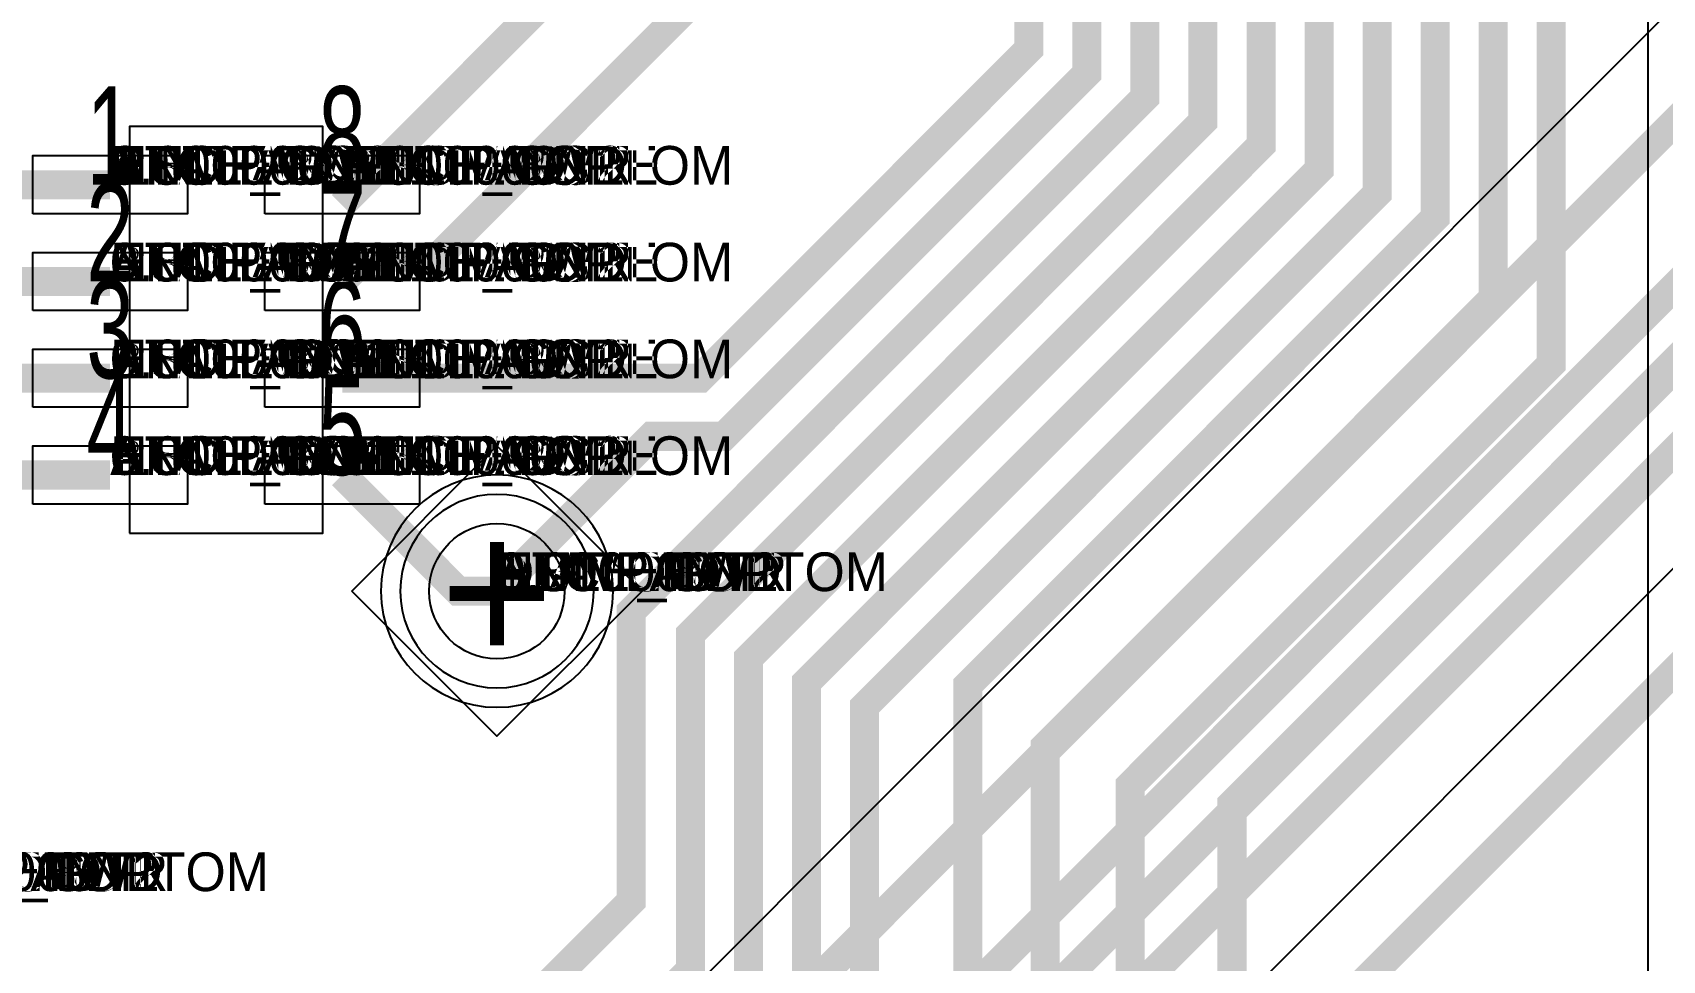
# Model space of a CAD drawing. Extents: x 0 to 323, y 0 to 320.
# Drawn here: x 126.45 to 134.88, y 47.84 to 52.64 of the extents above; entities that cross this region are included whole.
import ezdxf
from ezdxf.enums import TextEntityAlignment as Align

# ---------------------------------------------------------------- set-up
doc = ezdxf.new("R2010")
doc.units = 0
doc.header["$MEASUREMENT"] = 0
doc.layers.get('0').update_dxf_attribs({"linetype": 'CONTINUOUS'})
for name, color, linetype in [('CDN_FIGURES', 7, 'CONTINUOUS'), ('ETCH_BOTTOM', 7, 'CONTINUOUS'), ('ETCH_GND', 3, 'CONTINUOUS'), ('ETCH_INT1', 4, 'CONTINUOUS'), ('ETCH_INT2', 5, 'CONTINUOUS'), ('ETCH_PWR', 6, 'CONTINUOUS'), ('ETCH_TOP', 2, 'CONTINUOUS'), ('MANUFACTURING_NCLEGEND-1-6', 8, 'CONTINUOUS'), ('PACKAGE_GEOMETRY_ASSEMBLY_TOP', 11, 'CONTINUOUS'), ('PACKAGE_GEOMETRY_PIN_NUMBER', 9, 'CONTINUOUS')]:
    doc.layers.add(name, color=color, linetype=linetype)

# ---------------------------------------------------------------- blocks, each defined once
blk = doc.blocks.new('PAD_INFO')
for tag in ['SHAPE_TYPE', 'PAD_HEIGHT', 'PAD_LAYER', 'PAD_TYPE', 'PAD_WIDTH']:
    blk.add_attdef(tag, (0, 0), '', height=0.2)
at = {"flags": 2}
blk.add_attdef('CDN_TYPE', (0, 0), '', height=0.2, dxfattribs=at)
blk = doc.blocks.new('DRILL_INFO')
at = {"flags": 2}
blk.add_attdef('CDN_TYPE', (0, 0), '', height=0.2, dxfattribs=at)
for tag in ['FSHAPE', 'FCHAR', 'DRILL_HEIGHT', 'DIAMETER', 'PLATED', 'DRILL_WIDTH']:
    blk.add_attdef(tag, (0, 0), '', height=0.2)
blk = doc.blocks.new('VIA0700X0300')
at = {"layer": 'ETCH_BOTTOM'}
blk.add_circle((0, 0), 0.35, dxfattribs=at)
at = {"layer": 'ETCH_GND'}
blk.add_circle((0, 0), 0.35, dxfattribs=at)
at = {"layer": 'ETCH_INT1'}
blk.add_circle((0, 0), 0.35, dxfattribs=at)
at = {"layer": 'ETCH_INT2'}
blk.add_circle((0, 0), 0.35, dxfattribs=at)
at = {"layer": 'ETCH_PWR'}
blk.add_circle((0, 0), 0.35, dxfattribs=at)
at = {"layer": 'ETCH_TOP'}
blk.add_circle((0, 0), 0.35, dxfattribs=at)
ref = blk.add_blockref('PAD_INFO', (0, 0))
ref.add_attrib('PAD_LAYER', 'ETCH_TOP', (0, 0), dxfattribs={"height": 0.2})
ref.add_attrib('SHAPE_TYPE', 'NULL', (0, 0), dxfattribs={"height": 0.2})
ref.add_attrib('PAD_TYPE', 'ANTIPAD', (0, 0), dxfattribs={"height": 0.2})
ref.add_attrib('PAD_WIDTH', '0.000000', (0, 0), dxfattribs={"height": 0.2})
ref.add_attrib('PAD_HEIGHT', '0.000000', (0, 0), dxfattribs={"height": 0.2})
ref = blk.add_blockref('PAD_INFO', (0, 0))
ref.add_attrib('PAD_LAYER', 'ETCH_GND', (0, 0), dxfattribs={"height": 0.2})
ref.add_attrib('SHAPE_TYPE', 'NULL', (0, 0), dxfattribs={"height": 0.2})
ref.add_attrib('PAD_TYPE', 'ANTIPAD', (0, 0), dxfattribs={"height": 0.2})
ref.add_attrib('PAD_WIDTH', '0.000000', (0, 0), dxfattribs={"height": 0.2})
ref.add_attrib('PAD_HEIGHT', '0.000000', (0, 0), dxfattribs={"height": 0.2})
ref = blk.add_blockref('PAD_INFO', (0, 0))
ref.add_attrib('PAD_LAYER', 'ETCH_INT1', (0, 0), dxfattribs={"height": 0.2})
ref.add_attrib('SHAPE_TYPE', 'NULL', (0, 0), dxfattribs={"height": 0.2})
ref.add_attrib('PAD_TYPE', 'ANTIPAD', (0, 0), dxfattribs={"height": 0.2})
ref.add_attrib('PAD_WIDTH', '0.000000', (0, 0), dxfattribs={"height": 0.2})
ref.add_attrib('PAD_HEIGHT', '0.000000', (0, 0), dxfattribs={"height": 0.2})
ref = blk.add_blockref('PAD_INFO', (0, 0))
ref.add_attrib('PAD_LAYER', 'ETCH_INT2', (0, 0), dxfattribs={"height": 0.2})
ref.add_attrib('SHAPE_TYPE', 'NULL', (0, 0), dxfattribs={"height": 0.2})
ref.add_attrib('PAD_TYPE', 'ANTIPAD', (0, 0), dxfattribs={"height": 0.2})
ref.add_attrib('PAD_WIDTH', '0.000000', (0, 0), dxfattribs={"height": 0.2})
ref.add_attrib('PAD_HEIGHT', '0.000000', (0, 0), dxfattribs={"height": 0.2})
ref = blk.add_blockref('PAD_INFO', (0, 0))
ref.add_attrib('PAD_LAYER', 'ETCH_PWR', (0, 0), dxfattribs={"height": 0.2})
ref.add_attrib('SHAPE_TYPE', 'NULL', (0, 0), dxfattribs={"height": 0.2})
ref.add_attrib('PAD_TYPE', 'ANTIPAD', (0, 0), dxfattribs={"height": 0.2})
ref.add_attrib('PAD_WIDTH', '0.000000', (0, 0), dxfattribs={"height": 0.2})
ref.add_attrib('PAD_HEIGHT', '0.000000', (0, 0), dxfattribs={"height": 0.2})
ref = blk.add_blockref('PAD_INFO', (0, 0))
ref.add_attrib('PAD_LAYER', 'ETCH_BOTTOM', (0, 0), dxfattribs={"height": 0.2})
ref.add_attrib('SHAPE_TYPE', 'NULL', (0, 0), dxfattribs={"height": 0.2})
ref.add_attrib('PAD_TYPE', 'ANTIPAD', (0, 0), dxfattribs={"height": 0.2})
ref.add_attrib('PAD_WIDTH', '0.000000', (0, 0), dxfattribs={"height": 0.2})
ref.add_attrib('PAD_HEIGHT', '0.000000', (0, 0), dxfattribs={"height": 0.2})
ref = blk.add_blockref('PAD_INFO', (0, 0))
ref.add_attrib('PAD_LAYER', 'ETCH_TOP', (0, 0), dxfattribs={"height": 0.2})
ref.add_attrib('SHAPE_TYPE', 'NULL', (0, 0), dxfattribs={"height": 0.2})
ref.add_attrib('PAD_TYPE', 'THERMAL', (0, 0), dxfattribs={"height": 0.2})
ref.add_attrib('PAD_WIDTH', '0.000000', (0, 0), dxfattribs={"height": 0.2})
ref.add_attrib('PAD_HEIGHT', '0.000000', (0, 0), dxfattribs={"height": 0.2})
ref = blk.add_blockref('PAD_INFO', (0, 0))
ref.add_attrib('PAD_LAYER', 'ETCH_GND', (0, 0), dxfattribs={"height": 0.2})
ref.add_attrib('SHAPE_TYPE', 'NULL', (0, 0), dxfattribs={"height": 0.2})
ref.add_attrib('PAD_TYPE', 'THERMAL', (0, 0), dxfattribs={"height": 0.2})
ref.add_attrib('PAD_WIDTH', '0.000000', (0, 0), dxfattribs={"height": 0.2})
ref.add_attrib('PAD_HEIGHT', '0.000000', (0, 0), dxfattribs={"height": 0.2})
ref = blk.add_blockref('PAD_INFO', (0, 0))
ref.add_attrib('PAD_LAYER', 'ETCH_INT1', (0, 0), dxfattribs={"height": 0.2})
ref.add_attrib('SHAPE_TYPE', 'NULL', (0, 0), dxfattribs={"height": 0.2})
ref.add_attrib('PAD_TYPE', 'THERMAL', (0, 0), dxfattribs={"height": 0.2})
ref.add_attrib('PAD_WIDTH', '0.000000', (0, 0), dxfattribs={"height": 0.2})
ref.add_attrib('PAD_HEIGHT', '0.000000', (0, 0), dxfattribs={"height": 0.2})
ref = blk.add_blockref('PAD_INFO', (0, 0))
ref.add_attrib('PAD_LAYER', 'ETCH_INT2', (0, 0), dxfattribs={"height": 0.2})
ref.add_attrib('SHAPE_TYPE', 'NULL', (0, 0), dxfattribs={"height": 0.2})
ref.add_attrib('PAD_TYPE', 'THERMAL', (0, 0), dxfattribs={"height": 0.2})
ref.add_attrib('PAD_WIDTH', '0.000000', (0, 0), dxfattribs={"height": 0.2})
ref.add_attrib('PAD_HEIGHT', '0.000000', (0, 0), dxfattribs={"height": 0.2})
ref = blk.add_blockref('PAD_INFO', (0, 0))
ref.add_attrib('PAD_LAYER', 'ETCH_PWR', (0, 0), dxfattribs={"height": 0.2})
ref.add_attrib('SHAPE_TYPE', 'NULL', (0, 0), dxfattribs={"height": 0.2})
ref.add_attrib('PAD_TYPE', 'THERMAL', (0, 0), dxfattribs={"height": 0.2})
ref.add_attrib('PAD_WIDTH', '0.000000', (0, 0), dxfattribs={"height": 0.2})
ref.add_attrib('PAD_HEIGHT', '0.000000', (0, 0), dxfattribs={"height": 0.2})
ref = blk.add_blockref('PAD_INFO', (0, 0))
ref.add_attrib('PAD_LAYER', 'ETCH_BOTTOM', (0, 0), dxfattribs={"height": 0.2})
ref.add_attrib('SHAPE_TYPE', 'NULL', (0, 0), dxfattribs={"height": 0.2})
ref.add_attrib('PAD_TYPE', 'THERMAL', (0, 0), dxfattribs={"height": 0.2})
ref.add_attrib('PAD_WIDTH', '0.000000', (0, 0), dxfattribs={"height": 0.2})
ref.add_attrib('PAD_HEIGHT', '0.000000', (0, 0), dxfattribs={"height": 0.2})
ref = blk.add_blockref('PAD_INFO', (0, 0))
ref.add_attrib('PAD_LAYER', 'ETCH_TOP', (0, 0), dxfattribs={"height": 0.2})
ref.add_attrib('SHAPE_TYPE', 'CIRCLE', (0, 0), dxfattribs={"height": 0.2})
ref.add_attrib('PAD_TYPE', 'REGULAR', (0, 0), dxfattribs={"height": 0.2})
ref.add_attrib('PAD_WIDTH', '0.700000', (0, 0), dxfattribs={"height": 0.2})
ref.add_attrib('PAD_HEIGHT', '0.700000', (0, 0), dxfattribs={"height": 0.2})
ref = blk.add_blockref('PAD_INFO', (0, 0))
ref.add_attrib('PAD_LAYER', 'ETCH_GND', (0, 0), dxfattribs={"height": 0.2})
ref.add_attrib('SHAPE_TYPE', 'CIRCLE', (0, 0), dxfattribs={"height": 0.2})
ref.add_attrib('PAD_TYPE', 'REGULAR', (0, 0), dxfattribs={"height": 0.2})
ref.add_attrib('PAD_WIDTH', '0.700000', (0, 0), dxfattribs={"height": 0.2})
ref.add_attrib('PAD_HEIGHT', '0.700000', (0, 0), dxfattribs={"height": 0.2})
ref = blk.add_blockref('PAD_INFO', (0, 0))
ref.add_attrib('PAD_LAYER', 'ETCH_INT1', (0, 0), dxfattribs={"height": 0.2})
ref.add_attrib('SHAPE_TYPE', 'CIRCLE', (0, 0), dxfattribs={"height": 0.2})
ref.add_attrib('PAD_TYPE', 'REGULAR', (0, 0), dxfattribs={"height": 0.2})
ref.add_attrib('PAD_WIDTH', '0.700000', (0, 0), dxfattribs={"height": 0.2})
ref.add_attrib('PAD_HEIGHT', '0.700000', (0, 0), dxfattribs={"height": 0.2})
ref = blk.add_blockref('PAD_INFO', (0, 0))
ref.add_attrib('PAD_LAYER', 'ETCH_INT2', (0, 0), dxfattribs={"height": 0.2})
ref.add_attrib('SHAPE_TYPE', 'CIRCLE', (0, 0), dxfattribs={"height": 0.2})
ref.add_attrib('PAD_TYPE', 'REGULAR', (0, 0), dxfattribs={"height": 0.2})
ref.add_attrib('PAD_WIDTH', '0.700000', (0, 0), dxfattribs={"height": 0.2})
ref.add_attrib('PAD_HEIGHT', '0.700000', (0, 0), dxfattribs={"height": 0.2})
ref = blk.add_blockref('PAD_INFO', (0, 0))
ref.add_attrib('PAD_LAYER', 'ETCH_PWR', (0, 0), dxfattribs={"height": 0.2})
ref.add_attrib('SHAPE_TYPE', 'CIRCLE', (0, 0), dxfattribs={"height": 0.2})
ref.add_attrib('PAD_TYPE', 'REGULAR', (0, 0), dxfattribs={"height": 0.2})
ref.add_attrib('PAD_WIDTH', '0.700000', (0, 0), dxfattribs={"height": 0.2})
ref.add_attrib('PAD_HEIGHT', '0.700000', (0, 0), dxfattribs={"height": 0.2})
ref = blk.add_blockref('PAD_INFO', (0, 0))
ref.add_attrib('PAD_LAYER', 'ETCH_BOTTOM', (0, 0), dxfattribs={"height": 0.2})
ref.add_attrib('SHAPE_TYPE', 'CIRCLE', (0, 0), dxfattribs={"height": 0.2})
ref.add_attrib('PAD_TYPE', 'REGULAR', (0, 0), dxfattribs={"height": 0.2})
ref.add_attrib('PAD_WIDTH', '0.700000', (0, 0), dxfattribs={"height": 0.2})
ref.add_attrib('PAD_HEIGHT', '0.700000', (0, 0), dxfattribs={"height": 0.2})
ref = blk.add_blockref('DRILL_INFO', (0, 0))
ref.add_attrib('DIAMETER', '0.300000', (0, 0), dxfattribs={"height": 0.2})
ref.add_attrib('PLATED', 'PLATED', (0, 0), dxfattribs={"height": 0.2})
ref.add_attrib('FSHAPE', 'DIAMOND', (0, 0), dxfattribs={"height": 0.2})
ref.add_attrib('FCHAR', '+', (0, 0), dxfattribs={"height": 0.2})
ref.add_attrib('DRILL_WIDTH', '1.500000', (0, 0), dxfattribs={"height": 0.2})
ref.add_attrib('DRILL_HEIGHT', '1.500000', (0, 0), dxfattribs={"height": 0.2})
for tag in ['CDN_TYPE', 'PIN']:
    blk.add_attdef(tag, (0, 0), '', height=0.2)
at = {"flags": 2}
for tag in ['PSTKNAME', 'BBV']:
    blk.add_attdef(tag, (0, 0), '', height=0.2, dxfattribs=at)
blk = doc.blocks.new('FIGURE_DIAMOND')
at = {"layer": 'CDN_FIGURES'}
blk.add_lwpolyline([(-0.5, 0), (0, 0.5), (0.5, 0), (0, -0.5)], close=True, dxfattribs=at)
blk = doc.blocks.new('RC0800X0300TS_NS')
at = {"layer": 'ETCH_TOP'}
blk.add_lwpolyline([(-0.4, -0.15), (-0.4, 0.15), (0.4, 0.15), (0.4, -0.15)], close=True, dxfattribs=at)
ref = blk.add_blockref('PAD_INFO', (0, 0))
ref.add_attrib('PAD_LAYER', 'ETCH_TOP', (0, 0), dxfattribs={"height": 0.2})
ref.add_attrib('SHAPE_TYPE', 'NULL', (0, 0), dxfattribs={"height": 0.2})
ref.add_attrib('PAD_TYPE', 'ANTIPAD', (0, 0), dxfattribs={"height": 0.2})
ref.add_attrib('PAD_WIDTH', '0.000000', (0, 0), dxfattribs={"height": 0.2})
ref.add_attrib('PAD_HEIGHT', '0.000000', (0, 0), dxfattribs={"height": 0.2})
ref = blk.add_blockref('PAD_INFO', (0, 0))
ref.add_attrib('PAD_LAYER', 'ETCH_GND', (0, 0), dxfattribs={"height": 0.2})
ref.add_attrib('SHAPE_TYPE', 'NULL', (0, 0), dxfattribs={"height": 0.2})
ref.add_attrib('PAD_TYPE', 'ANTIPAD', (0, 0), dxfattribs={"height": 0.2})
ref.add_attrib('PAD_WIDTH', '0.000000', (0, 0), dxfattribs={"height": 0.2})
ref.add_attrib('PAD_HEIGHT', '0.000000', (0, 0), dxfattribs={"height": 0.2})
ref = blk.add_blockref('PAD_INFO', (0, 0))
ref.add_attrib('PAD_LAYER', 'ETCH_INT1', (0, 0), dxfattribs={"height": 0.2})
ref.add_attrib('SHAPE_TYPE', 'NULL', (0, 0), dxfattribs={"height": 0.2})
ref.add_attrib('PAD_TYPE', 'ANTIPAD', (0, 0), dxfattribs={"height": 0.2})
ref.add_attrib('PAD_WIDTH', '0.000000', (0, 0), dxfattribs={"height": 0.2})
ref.add_attrib('PAD_HEIGHT', '0.000000', (0, 0), dxfattribs={"height": 0.2})
ref = blk.add_blockref('PAD_INFO', (0, 0))
ref.add_attrib('PAD_LAYER', 'ETCH_INT2', (0, 0), dxfattribs={"height": 0.2})
ref.add_attrib('SHAPE_TYPE', 'NULL', (0, 0), dxfattribs={"height": 0.2})
ref.add_attrib('PAD_TYPE', 'ANTIPAD', (0, 0), dxfattribs={"height": 0.2})
ref.add_attrib('PAD_WIDTH', '0.000000', (0, 0), dxfattribs={"height": 0.2})
ref.add_attrib('PAD_HEIGHT', '0.000000', (0, 0), dxfattribs={"height": 0.2})
ref = blk.add_blockref('PAD_INFO', (0, 0))
ref.add_attrib('PAD_LAYER', 'ETCH_PWR', (0, 0), dxfattribs={"height": 0.2})
ref.add_attrib('SHAPE_TYPE', 'NULL', (0, 0), dxfattribs={"height": 0.2})
ref.add_attrib('PAD_TYPE', 'ANTIPAD', (0, 0), dxfattribs={"height": 0.2})
ref.add_attrib('PAD_WIDTH', '0.000000', (0, 0), dxfattribs={"height": 0.2})
ref.add_attrib('PAD_HEIGHT', '0.000000', (0, 0), dxfattribs={"height": 0.2})
ref = blk.add_blockref('PAD_INFO', (0, 0))
ref.add_attrib('PAD_LAYER', 'ETCH_BOTTOM', (0, 0), dxfattribs={"height": 0.2})
ref.add_attrib('SHAPE_TYPE', 'NULL', (0, 0), dxfattribs={"height": 0.2})
ref.add_attrib('PAD_TYPE', 'ANTIPAD', (0, 0), dxfattribs={"height": 0.2})
ref.add_attrib('PAD_WIDTH', '0.000000', (0, 0), dxfattribs={"height": 0.2})
ref.add_attrib('PAD_HEIGHT', '0.000000', (0, 0), dxfattribs={"height": 0.2})
ref = blk.add_blockref('PAD_INFO', (0, 0))
ref.add_attrib('PAD_LAYER', 'ETCH_TOP', (0, 0), dxfattribs={"height": 0.2})
ref.add_attrib('SHAPE_TYPE', 'NULL', (0, 0), dxfattribs={"height": 0.2})
ref.add_attrib('PAD_TYPE', 'THERMAL', (0, 0), dxfattribs={"height": 0.2})
ref.add_attrib('PAD_WIDTH', '0.000000', (0, 0), dxfattribs={"height": 0.2})
ref.add_attrib('PAD_HEIGHT', '0.000000', (0, 0), dxfattribs={"height": 0.2})
ref = blk.add_blockref('PAD_INFO', (0, 0))
ref.add_attrib('PAD_LAYER', 'ETCH_GND', (0, 0), dxfattribs={"height": 0.2})
ref.add_attrib('SHAPE_TYPE', 'NULL', (0, 0), dxfattribs={"height": 0.2})
ref.add_attrib('PAD_TYPE', 'THERMAL', (0, 0), dxfattribs={"height": 0.2})
ref.add_attrib('PAD_WIDTH', '0.000000', (0, 0), dxfattribs={"height": 0.2})
ref.add_attrib('PAD_HEIGHT', '0.000000', (0, 0), dxfattribs={"height": 0.2})
ref = blk.add_blockref('PAD_INFO', (0, 0))
ref.add_attrib('PAD_LAYER', 'ETCH_INT1', (0, 0), dxfattribs={"height": 0.2})
ref.add_attrib('SHAPE_TYPE', 'NULL', (0, 0), dxfattribs={"height": 0.2})
ref.add_attrib('PAD_TYPE', 'THERMAL', (0, 0), dxfattribs={"height": 0.2})
ref.add_attrib('PAD_WIDTH', '0.000000', (0, 0), dxfattribs={"height": 0.2})
ref.add_attrib('PAD_HEIGHT', '0.000000', (0, 0), dxfattribs={"height": 0.2})
ref = blk.add_blockref('PAD_INFO', (0, 0))
ref.add_attrib('PAD_LAYER', 'ETCH_INT2', (0, 0), dxfattribs={"height": 0.2})
ref.add_attrib('SHAPE_TYPE', 'NULL', (0, 0), dxfattribs={"height": 0.2})
ref.add_attrib('PAD_TYPE', 'THERMAL', (0, 0), dxfattribs={"height": 0.2})
ref.add_attrib('PAD_WIDTH', '0.000000', (0, 0), dxfattribs={"height": 0.2})
ref.add_attrib('PAD_HEIGHT', '0.000000', (0, 0), dxfattribs={"height": 0.2})
ref = blk.add_blockref('PAD_INFO', (0, 0))
ref.add_attrib('PAD_LAYER', 'ETCH_PWR', (0, 0), dxfattribs={"height": 0.2})
ref.add_attrib('SHAPE_TYPE', 'NULL', (0, 0), dxfattribs={"height": 0.2})
ref.add_attrib('PAD_TYPE', 'THERMAL', (0, 0), dxfattribs={"height": 0.2})
ref.add_attrib('PAD_WIDTH', '0.000000', (0, 0), dxfattribs={"height": 0.2})
ref.add_attrib('PAD_HEIGHT', '0.000000', (0, 0), dxfattribs={"height": 0.2})
ref = blk.add_blockref('PAD_INFO', (0, 0))
ref.add_attrib('PAD_LAYER', 'ETCH_BOTTOM', (0, 0), dxfattribs={"height": 0.2})
ref.add_attrib('SHAPE_TYPE', 'NULL', (0, 0), dxfattribs={"height": 0.2})
ref.add_attrib('PAD_TYPE', 'THERMAL', (0, 0), dxfattribs={"height": 0.2})
ref.add_attrib('PAD_WIDTH', '0.000000', (0, 0), dxfattribs={"height": 0.2})
ref.add_attrib('PAD_HEIGHT', '0.000000', (0, 0), dxfattribs={"height": 0.2})
ref = blk.add_blockref('PAD_INFO', (0, 0))
ref.add_attrib('PAD_LAYER', 'ETCH_TOP', (0, 0), dxfattribs={"height": 0.2})
ref.add_attrib('SHAPE_TYPE', 'RECTANGLE', (0, 0), dxfattribs={"height": 0.2})
ref.add_attrib('PAD_TYPE', 'REGULAR', (0, 0), dxfattribs={"height": 0.2})
ref.add_attrib('PAD_WIDTH', '0.800000', (0, 0), dxfattribs={"height": 0.2})
ref.add_attrib('PAD_HEIGHT', '0.300000', (0, 0), dxfattribs={"height": 0.2})
ref = blk.add_blockref('PAD_INFO', (0, 0))
ref.add_attrib('PAD_LAYER', 'ETCH_GND', (0, 0), dxfattribs={"height": 0.2})
ref.add_attrib('SHAPE_TYPE', 'NULL', (0, 0), dxfattribs={"height": 0.2})
ref.add_attrib('PAD_TYPE', 'REGULAR', (0, 0), dxfattribs={"height": 0.2})
ref.add_attrib('PAD_WIDTH', '0.000000', (0, 0), dxfattribs={"height": 0.2})
ref.add_attrib('PAD_HEIGHT', '0.000000', (0, 0), dxfattribs={"height": 0.2})
ref = blk.add_blockref('PAD_INFO', (0, 0))
ref.add_attrib('PAD_LAYER', 'ETCH_INT1', (0, 0), dxfattribs={"height": 0.2})
ref.add_attrib('SHAPE_TYPE', 'NULL', (0, 0), dxfattribs={"height": 0.2})
ref.add_attrib('PAD_TYPE', 'REGULAR', (0, 0), dxfattribs={"height": 0.2})
ref.add_attrib('PAD_WIDTH', '0.000000', (0, 0), dxfattribs={"height": 0.2})
ref.add_attrib('PAD_HEIGHT', '0.000000', (0, 0), dxfattribs={"height": 0.2})
ref = blk.add_blockref('PAD_INFO', (0, 0))
ref.add_attrib('PAD_LAYER', 'ETCH_INT2', (0, 0), dxfattribs={"height": 0.2})
ref.add_attrib('SHAPE_TYPE', 'NULL', (0, 0), dxfattribs={"height": 0.2})
ref.add_attrib('PAD_TYPE', 'REGULAR', (0, 0), dxfattribs={"height": 0.2})
ref.add_attrib('PAD_WIDTH', '0.000000', (0, 0), dxfattribs={"height": 0.2})
ref.add_attrib('PAD_HEIGHT', '0.000000', (0, 0), dxfattribs={"height": 0.2})
ref = blk.add_blockref('PAD_INFO', (0, 0))
ref.add_attrib('PAD_LAYER', 'ETCH_PWR', (0, 0), dxfattribs={"height": 0.2})
ref.add_attrib('SHAPE_TYPE', 'NULL', (0, 0), dxfattribs={"height": 0.2})
ref.add_attrib('PAD_TYPE', 'REGULAR', (0, 0), dxfattribs={"height": 0.2})
ref.add_attrib('PAD_WIDTH', '0.000000', (0, 0), dxfattribs={"height": 0.2})
ref.add_attrib('PAD_HEIGHT', '0.000000', (0, 0), dxfattribs={"height": 0.2})
ref = blk.add_blockref('PAD_INFO', (0, 0))
ref.add_attrib('PAD_LAYER', 'ETCH_BOTTOM', (0, 0), dxfattribs={"height": 0.2})
ref.add_attrib('SHAPE_TYPE', 'NULL', (0, 0), dxfattribs={"height": 0.2})
ref.add_attrib('PAD_TYPE', 'REGULAR', (0, 0), dxfattribs={"height": 0.2})
ref.add_attrib('PAD_WIDTH', '0.000000', (0, 0), dxfattribs={"height": 0.2})
ref.add_attrib('PAD_HEIGHT', '0.000000', (0, 0), dxfattribs={"height": 0.2})
ref = blk.add_blockref('DRILL_INFO', (0, 0))
ref.add_attrib('DIAMETER', '0.000000', (0, 0), dxfattribs={"height": 0.2})
ref.add_attrib('PLATED', 'PLATED', (0, 0), dxfattribs={"height": 0.2})
ref.add_attrib('FSHAPE', 'NULL', (0, 0), dxfattribs={"height": 0.2})
ref.add_attrib('DRILL_WIDTH', '0.000000', (0, 0), dxfattribs={"height": 0.2})
ref.add_attrib('DRILL_HEIGHT', '0.000000', (0, 0), dxfattribs={"height": 0.2})
for tag in ['CDN_TYPE', 'PIN']:
    blk.add_attdef(tag, (0, 0), '', height=0.2)
at = {"flags": 2}
for tag in ['PSTKNAME', 'BBV']:
    blk.add_attdef(tag, (0, 0), '', height=0.2, dxfattribs=at)
blk = doc.blocks.new('F98')
at = {"layer": 'PACKAGE_GEOMETRY_ASSEMBLY_TOP'}
blk.add_lwpolyline([(0.1, -1.8), (1.1, -1.8), (1.1, 0.3), (0.1, 0.3)], close=True, dxfattribs=at)
at = {"layer": 'ETCH_TOP'}
ref = blk.add_blockref('RC0800X0300TS_NS', (0, -1), dxfattribs=at)
ref.add_attrib('CDN_TYPE', 'PIN', (0, 0), dxfattribs={"height": 0.2})
ref.add_attrib('PIN', '3', (0, 0), dxfattribs={"height": 0.2})
ref = blk.add_blockref('RC0800X0300TS_NS', (0, -0.5), dxfattribs=at)
ref.add_attrib('CDN_TYPE', 'PIN', (0, 0), dxfattribs={"height": 0.2})
ref.add_attrib('PIN', '2', (0, 0), dxfattribs={"height": 0.2})
ref = blk.add_blockref('RC0800X0300TS_NS', (0, 0), dxfattribs=at)
ref.add_attrib('CDN_TYPE', 'PIN', (0, 0), dxfattribs={"height": 0.2})
ref.add_attrib('PIN', '1', (0, 0), dxfattribs={"height": 0.2})
ref = blk.add_blockref('RC0800X0300TS_NS', (0, -1.5), dxfattribs=at)
ref.add_attrib('CDN_TYPE', 'PIN', (0, 0), dxfattribs={"height": 0.2})
ref.add_attrib('PIN', '4', (0, 0), dxfattribs={"height": 0.2})
ref = blk.add_blockref('RC0800X0300TS_NS', (1.2, -1.5), dxfattribs=at)
ref.add_attrib('CDN_TYPE', 'PIN', (0, 0), dxfattribs={"height": 0.2})
ref.add_attrib('PIN', '5', (0, 0), dxfattribs={"height": 0.2})
ref = blk.add_blockref('RC0800X0300TS_NS', (1.2, 0), dxfattribs=at)
ref.add_attrib('CDN_TYPE', 'PIN', (0, 0), dxfattribs={"height": 0.2})
ref.add_attrib('PIN', '8', (0, 0), dxfattribs={"height": 0.2})
ref = blk.add_blockref('RC0800X0300TS_NS', (1.2, -1), dxfattribs=at)
ref.add_attrib('CDN_TYPE', 'PIN', (0, 0), dxfattribs={"height": 0.2})
ref.add_attrib('PIN', '6', (0, 0), dxfattribs={"height": 0.2})
ref = blk.add_blockref('RC0800X0300TS_NS', (1.2, -0.5), dxfattribs=at)
ref.add_attrib('CDN_TYPE', 'PIN', (0, 0), dxfattribs={"height": 0.2})
ref.add_attrib('PIN', '7', (0, 0), dxfattribs={"height": 0.2})
at = {"flags": 2}
for tag in ['SYMBOL_TYPE', 'CDN_TYPE', 'REFDES']:
    blk.add_attdef(tag, (0, 0), '', height=0.2, dxfattribs=at)

msp = doc.modelspace()

# ---------------------------------------------------------------- linework, layer by layer
at = {"layer": 'ETCH_BOTTOM'}
for points, format in [([(125.0635, 42.9001), (135.5393, 53.3759, 0.450109), (135.5301, 53.5274, -1.129301), (136.3726, 54.3699, 0.450109), (136.5241, 54.3607), (139.7885, 57.6251), (145.754, 57.6251, 0.536893), (145.8474, 57.766, -0.117984), (145.8013, 58.0415, 0.434609), (145.7002, 58.1499), (126.6379, 58.1499), (125.4012, 56.9132, 0.668179)], "xyb"), ([(147.35, 57.2, 0.15, 0.15, 0), (139.9646, 57.2, 0.15, 0.15, 0), (125.2396, 42.475, 0.15, 0.15, 0), (119.9375, 42.475, 0.15, 0.15, 0), (115.1999, 37.7374, 0.15, 0.15, 0), (115.1999, 36.0499, 0.15, 0.15, 0), (114.5, 35.35, 0.15, 0.15, 0)], "xyseb"), ([(110.9, 40.3, 0.15, 0.15, 0), (112.05, 39.15, 0.15, 0.15, 0), (112.05, 36.8868, 0.15, 0.15, 0), (114.1618, 34.775, 0.15, 0.15, 0), (114.7382, 34.775, 0.15, 0.15, 0), (115.4999, 35.5367, 0.15, 0.15, 0), (115.4999, 37.6131, 0.15, 0.15, 0), (119.1618, 41.275, 0.15, 0.15, 0), (124.8882, 41.275, 0.15, 0.15, 0), (137.1882, 53.575, 0.15, 0.15, 0), (149.6125, 53.575, 0.15, 0.15, 0), (152.175, 51.0125, 0.15, 0.15, 0), (152.175, 48.9618, 0.15, 0.15, 0), (151.8382, 48.625, 0.15, 0.15, 0), (151.575, 48.625, 0.15, 0.15, 0), (150.55, 47.6, 0.15, 0.15, 0)], "xyseb"), ([(110.2, 36.55, 0.15, 0.15, 0), (111.2, 36.55, 0.15, 0.15, 0), (113.275, 34.475, 0.15, 0.15, 0), (114.8625, 34.475, 0.15, 0.15, 0), (115.7999, 35.4124, 0.15, 0.15, 0), (115.7999, 36.1374, 0.15, 0.15, 0), (119.6688, 40.0063, 0.15, 0.15, 0), (124.0438, 40.0063, 0.15, 0.15, 0), (137.3125, 53.275, 0.15, 0.15, 0), (149.4882, 53.275, 0.15, 0.15, 0), (151.6, 51.1632, 0.15, 0.15, 0), (151.6, 49.2, 0.15, 0.15, 0)], "xyseb"), ([(108.9, 38.8, 0.15, 0.15, 0), (109.2132, 38.8, 0.15, 0.15, 0), (109.975, 38.0382, 0.15, 0.15, 0), (109.975, 37.5617, 0.15, 0.15, 0), (109.625, 37.2117, 0.15, 0.15, 0), (109.625, 36.3118, 0.15, 0.15, 0), (111.7618, 34.175, 0.15, 0.15, 0), (114.9868, 34.175, 0.15, 0.15, 0), (116.0999, 35.2881, 0.15, 0.15, 0), (116.0999, 36.0131, 0.15, 0.15, 0), (119.5182, 39.4314, 0.15, 0.15, 0), (123.8932, 39.4314, 0.15, 0.15, 0), (137.4368, 52.975, 0.15, 0.15, 0), (148.975, 52.975, 0.15, 0.15, 0), (150.35, 51.6, 0.15, 0.15, 0)], "xyseb"), ([(124.0693, 39.0063), (135.1268, 50.0639, -0.664263), (135.2999, 49.9933, 2.376603), (135.9067, 50.6001, -0.664263), (135.8361, 50.7732), (136.6168, 51.5538, -0.668179), (136.7899, 51.4821), (136.7899, 49.9099), (138.9101, 49.9099), (138.9101, 50.2014), (138.9522, 50.2087, 0.427458), (139.4361, 50.9287, -0.604077), (139.5735, 51.0443, 4.052972), (139.2139, 51.4713, -0.604077), (139.0765, 51.3557, 0.054024), (138.9522, 51.3913), (138.9101, 51.3986), (138.9101, 52.5499), (146.5502, 52.5499, -0.434609)], "xyb")]:
    msp.add_lwpolyline(points, format=format, dxfattribs=at)
msp.add_lwpolyline([(128.85, 50.3501, 1), (128.85, 49.1499, 1)], format="xyb", close=True, dxfattribs=at)
at = {"layer": 'ETCH_GND'}
msp.add_lwpolyline([(129.3501, 49.75, 1), (128.3499, 49.75, 1)], format="xyb", close=True, dxfattribs=at)
at = {"layer": 'ETCH_INT1'}
msp.add_lwpolyline([(126.42, 53.5321, -0.438125), (126.569, 53.5261, 0.493234), (127.3616, 53.5659), (127.3642, 53.5697), (127.4033, 53.6088), (127.4372, 53.5749), (134.8, 53.5749), (134.8, 44.8251), (121.8475, 44.8251)], format="xyb", dxfattribs=at)
msp.add_lwpolyline([(129.3501, 49.75, 1), (128.3499, 49.75, 1)], format="xyb", close=True, dxfattribs=at)
at = {"layer": 'ETCH_INT2'}
msp.add_lwpolyline([(129.3501, 49.75, 1), (128.3499, 49.75, 1)], format="xyb", close=True, dxfattribs=at)
at = {"layer": 'ETCH_PWR'}
msp.add_lwpolyline([(129.3501, 49.75, 1), (128.3499, 49.75, 1)], format="xyb", close=True, dxfattribs=at)
at = {"layer": 'ETCH_TOP'}
for points in [[(148.7, 59.6, 0.15, 0.15, 0), (150.568, 59.6, 0.15, 0.15, 0), (150.9, 59.932, 0.15, 0.15, 0), (150.9, 63.3411, 0.15, 0.15, 0), (148.4661, 65.775, 0.15, 0.15, 0), (137.6739, 65.775, 0.15, 0.15, 0), (130.9, 59.0011, 0.15, 0.15, 0), (130.9, 54.6, 0.15, 0.15, 0), (128.1, 51.8, 0.15, 0.15, 0), (128.05, 51.85, 0.15, 0.15, 0)], [(128.05, 51.35, 0.15, 0.15, 0), (128.175, 51.475, 0.15, 0.15, 0), (128.5432, 51.475, 0.15, 0.15, 0), (131.3, 54.2318, 0.15, 0.15, 0), (131.3, 58.9768, 0.15, 0.15, 0), (137.7982, 65.475, 0.15, 0.15, 0), (148.3418, 65.475, 0.15, 0.15, 0), (150.6, 63.2168, 0.15, 0.15, 0), (150.6, 60.872, 0.15, 0.15, 0), (150.128, 60.4, 0.15, 0.15, 0), (148.7, 60.4, 0.15, 0.15, 0)], [(128.05, 50.85, 0.15, 0.15, 0), (129.9, 50.85, 0.15, 0.15, 0), (131.6, 52.55, 0.15, 0.15, 0), (131.6, 58.8525, 0.15, 0.15, 0), (137.9225, 65.175, 0.15, 0.15, 0), (148.2175, 65.175, 0.15, 0.15, 0), (150.3, 63.0925, 0.15, 0.15, 0), (150.3, 61.65, 0.15, 0.15, 0), (149.85, 61.2, 0.15, 0.15, 0), (148.7, 61.2, 0.15, 0.15, 0)], [(128.85, 49.75, 0.15, 0.15, 0), (129.6499, 50.5499, 0.15, 0.15, 0), (130.0242, 50.5499, 0.15, 0.15, 0), (131.9, 52.4257, 0.15, 0.15, 0), (131.9, 58.7282, 0.15, 0.15, 0), (136.9968, 63.825, 0.15, 0.15, 0), (149.1432, 63.825, 0.15, 0.15, 0), (150, 62.9682, 0.15, 0.15, 0), (150, 62, 0.15, 0.15, 0), (148.7, 62, 0.15, 0.15, 0)], [(127, 47.2, 0.15, 0.15, 0), (128.596, 47.2, 0.15, 0.15, 0), (129.544, 48.148, 0.15, 0.15, 0), (129.544, 49.6454, 0.15, 0.15, 0), (132.2, 52.3014, 0.15, 0.15, 0), (132.2, 58.0771, 0.15, 0.15, 0), (136.1229, 62, 0.15, 0.15, 0), (137.44, 62, 0.15, 0.15, 0)], [(127, 46.7, 0.15, 0.15, 0), (128.757, 46.7, 0.15, 0.15, 0), (129.8498, 47.7928, 0.15, 0.15, 0), (129.8498, 49.5269, 0.15, 0.15, 0), (132.5, 52.1771, 0.15, 0.15, 0), (132.5, 56.9282, 0.15, 0.15, 0), (136.7718, 61.2, 0.15, 0.15, 0), (137.44, 61.2, 0.15, 0.15, 0)], [(127, 46.2, 0.15, 0.15, 0), (129.137, 46.2, 0.15, 0.15, 0), (130.1499, 47.2129, 0.15, 0.15, 0), (130.1499, 49.4027, 0.15, 0.15, 0), (132.8, 52.0528, 0.15, 0.15, 0), (132.8, 56.4514, 0.15, 0.15, 0), (136.7486, 60.4, 0.15, 0.15, 0), (137.44, 60.4, 0.15, 0.15, 0)], [(127, 45.7, 0.15, 0.15, 0), (129.297, 45.7, 0.15, 0.15, 0), (130.45, 46.853, 0.15, 0.15, 0), (130.45, 49.2785, 0.15, 0.15, 0), (133.1, 51.9285, 0.15, 0.15, 0), (133.1, 55.9282, 0.15, 0.15, 0), (136.7718, 59.6, 0.15, 0.15, 0), (137.44, 59.6, 0.15, 0.15, 0)], [(127, 44.2, 0.15, 0.15, 0), (128.718, 44.2, 0.15, 0.15, 0), (130.75, 46.232, 0.15, 0.15, 0), (130.75, 49.1542, 0.15, 0.15, 0), (133.4, 51.8042, 0.15, 0.15, 0), (133.4, 55.7257, 0.15, 0.15, 0), (136.4743, 58.8, 0.15, 0.15, 0), (137.44, 58.8, 0.15, 0.15, 0)], [(127, 43.7, 0.15, 0.15, 0), (128.964, 43.7, 0.15, 0.15, 0), (131.284, 46.02, 0.15, 0.15, 0), (131.284, 49.2639, 0.15, 0.15, 0), (133.7, 51.6799, 0.15, 0.15, 0), (133.7, 55.55, 0.15, 0.15, 0), (136.15, 58, 0.15, 0.15, 0), (137.44, 58, 0.15, 0.15, 0)], [(127, 42.7, 0.15, 0.15, 0), (127.075, 42.625, 0.15, 0.15, 0), (129.6882, 42.625, 0.15, 0.15, 0), (131.684, 44.6208, 0.15, 0.15, 0), (131.684, 48.947, 0.15, 0.15, 0), (134, 51.263, 0.15, 0.15, 0), (134, 55.25, 0.15, 0.15, 0), (135.95, 57.2, 0.15, 0.15, 0), (137.44, 57.2, 0.15, 0.15, 0)], [(119.25, 36.95, 0.15, 0.15, 0), (123.8, 41.5, 0.15, 0.15, 0), (128.9875, 41.5, 0.15, 0.15, 0), (132.124, 44.6365, 0.15, 0.15, 0), (132.124, 48.747, 0.15, 0.15, 0), (134.3, 50.923, 0.15, 0.15, 0), (134.3, 54.95, 0.15, 0.15, 0), (135.75, 56.4, 0.15, 0.15, 0), (137.44, 56.4, 0.15, 0.15, 0)], [(126.85, 51.85, 0.15, 0.15, 0), (122.85, 51.85, 0.15, 0.15, 0)], [(137.44, 51.6, 0.15, 0.15, 0), (135.6, 51.6, 0.15, 0.15, 0), (132.65, 48.65, 0.15, 0.15, 0), (132.65, 44.7382, 0.15, 0.15, 0), (121.3868, 33.475, 0.15, 0.15, 0), (110.475, 33.475, 0.15, 0.15, 0), (107.4, 36.55, 0.15, 0.15, 0), (107.4, 41.9, 0.15, 0.15, 0)], [(126.85, 51.35, 0.15, 0.15, 0), (122.85, 51.35, 0.15, 0.15, 0)], [(126.85, 50.85, 0.15, 0.15, 0), (122.85, 50.85, 0.15, 0.15, 0)], [(126.85, 50.35, 0.15, 0.15, 0), (124.3133, 50.35, 0.15, 0.15, 0), (124.2383, 50.425, 0.15, 0.15, 0), (123.7617, 50.425, 0.15, 0.15, 0), (123.6867, 50.35, 0.15, 0.15, 0), (122.85, 50.35, 0.15, 0.15, 0)], [(128.85, 49.75, 0.15, 0.15, 0), (128.65, 49.75, 0.15, 0.15, 0), (128.05, 50.35, 0.15, 0.15, 0)], [(135.9, 50, 0.15, 0.15, 0), (135.6, 50, 0.15, 0.15, 0), (133.144, 47.544, 0.15, 0.15, 0), (133.144, 44.8079, 0.15, 0.15, 0), (121.5111, 33.175, 0.15, 0.15, 0), (110.3507, 33.175, 0.15, 0.15, 0), (106.9, 36.6257, 0.15, 0.15, 0), (106.9, 41.9, 0.15, 0.15, 0)]]:
    msp.add_lwpolyline(points, format="xyseb", dxfattribs=at)

# ---------------------------------------------------------------- block references
msp.add_blockref('F98', (126.85, 51.85))
for p in [(128.85, 49.75), (125.65, 48.2)]:
    msp.add_blockref('VIA0700X0300', p, dxfattribs=at)
at = {"layer": 'MANUFACTURING_NCLEGEND-1-6', "xscale": 1.5, "yscale": 1.5}
msp.add_blockref('FIGURE_DIAMOND', (128.85, 49.75), dxfattribs=at)

# ---------------------------------------------------------------- texts
at = {"layer": 'MANUFACTURING_NCLEGEND-1-6'}
msp.add_text('+', height=0.75, dxfattribs=at).set_placement((128.85, 49.75), align=Align.MIDDLE_CENTER)
at = {"layer": 'PACKAGE_GEOMETRY_PIN_NUMBER', "width": 0.649606}
for s, p in [('1', (126.85, 51.85)), ('8', (128.05, 51.85)), ('2', (126.85, 51.35)), ('7', (128.05, 51.35)), ('3', (126.85, 50.85)), ('6', (128.05, 50.85)), ('4', (126.85, 50.35)), ('5', (128.05, 50.35))]:
    msp.add_text(s, height=0.508, dxfattribs=at).set_placement(p, align=Align.CENTER)

doc.saveas('drawing.dxf')
